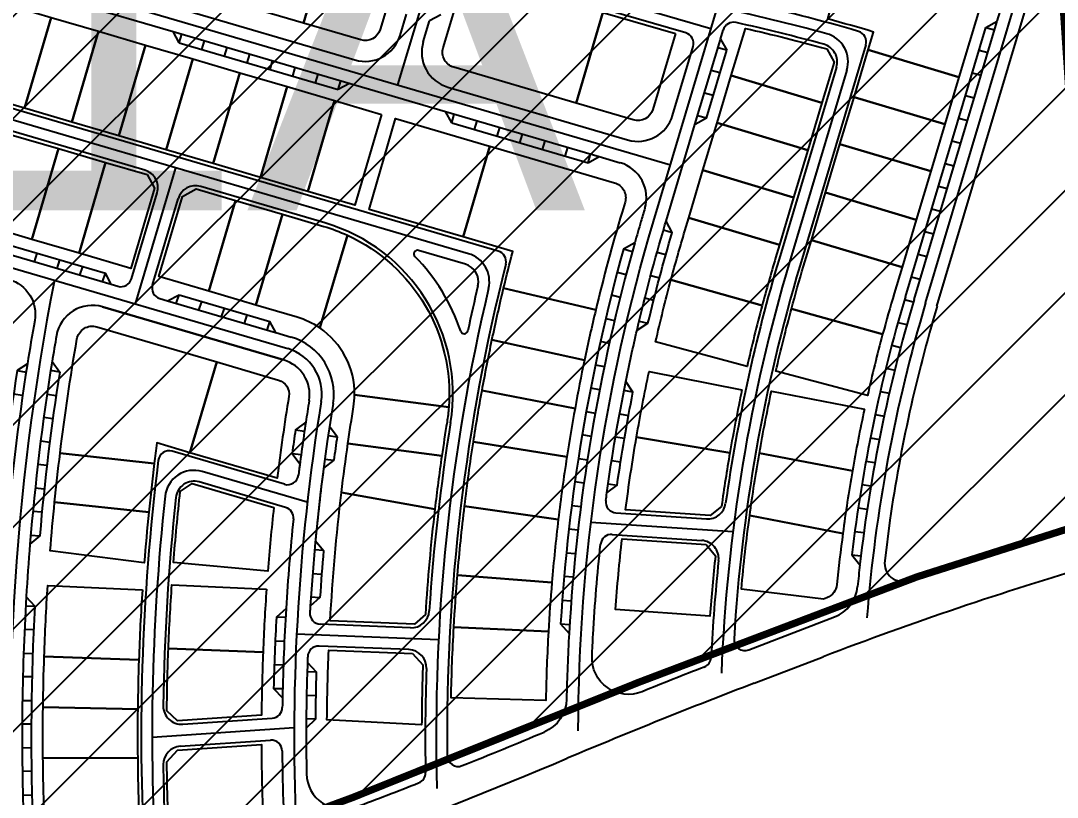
# Paper-space layout 'Layout1' of a CAD drawing. Extents: x 51 to 892, y -832 to -238.
# Drawn here: x 767.53 to 790.3, y -347.63 to -330.57 of the extents above; entities that cross this region are included whole.
import ezdxf

# ---------------------------------------------------------------- set-up
doc = ezdxf.new("R2010")
doc.units = 0
doc.header["$LTSCALE"] = 10
doc.header["$MEASUREMENT"] = 0
doc.linetypes.add('X-Base 100915$0$PHANTOMX2', pattern=[5, 2.5, -0.5, 0.5, -0.5, 0.5, -0.5])
for name, color, linetype in [('L-ANNO-KPLN', 254, 'Continuous'), ('L-ANNO-KPLN-HTCH', 135, 'Continuous'), ('L-ANNO-KPLN-SHET', 139, 'X-Base 100915$0$PHANTOMX2'), ('L-ANNO-TEXT', 50, 'Continuous')]:
    doc.layers.add(name, color=color, linetype=linetype)
doc.styles.add('ANNO-A-XL', font='arial.ttf', dxfattribs={"height": 8})

# ---------------------------------------------------------------- blocks, each defined once
blk = doc.blocks.new('masterplan')
at = {"layer": 'L-ANNO-KPLN'}
for p, q in [((407968.1424001377, 2905862.008611192), (407970.0610863416, 2905868.432861086)), ((407979.7376672969, 2905857.222445966), (407982.5933097322, 2905866.783863864)), ((407952.8358895604, 2905866.501615444), (407974.1298500763, 2905860.251082075)), ((407974.4693484702, 2905863.152938716), (407971.9613964735, 2905863.889111662)), ((407975.022717964, 2905863.240631081), (407972.6459854192, 2905863.938286459)), ((407981.3103190623, 2905863.41060521), (407981.508833816, 2905864.075283146)), ((407970.3488562948, 2905858.359426498), (407952.3775052573, 2905863.634656029)), ((407961.0939731456, 2905863.802436189), (407963.2049096028, 2905863.182801399)), ((407963.255056278, 2905863.718358673), (407967.2006322631, 2905862.56019205)), ((407979.9866430231, 2905857.147997012), (407981.9335485159, 2905863.666732269)), ((407968.1924965151, 2905863.098867367), (407968.3327301563, 2905863.5684053)), ((407968.7012854486, 2905862.957380753), (407968.8386482128, 2905863.417306259)), ((407969.0875183253, 2905863.551707401), (407968.8386482128, 2905863.417306259)), ((407981.0603036609, 2905863.272369138), (407981.3103190623, 2905863.41060521)), ((407969.6945131444, 2905858.301373487), (407952.9440181442, 2905863.218238429)), ((407963.2049096028, 2905863.182801399), (407969.1922930087, 2905861.425291811)), ((407963.3404824815, 2905862.934567649), (407963.2049096028, 2905863.182801399)), ((407975.2320539698, 2905863.019020575), (407975.290893574, 2905863.21603055)), ((407979.2930726411, 2905857.355229972), (407981.0603036026, 2905863.272369154)), ((407979.4847082687, 2905857.297995487), (407981.3037045446, 2905863.388458121)), ((407981.0603036609, 2905863.272369138), (407981.2530963272, 2905863.219008712)), ((407963.3404824815, 2905862.934567649), (407963.3968129171, 2905863.126470963)), ((407963.8394310987, 2905862.788108516), (407963.8957615342, 2905862.980011831)), ((407974.6711646173, 2905861.141020225), (407975.2285334623, 2905863.007233019)), ((407975.2315099461, 2905863.017199045), (407975.3671610833, 2905862.772514234)), ((407963.3404824816, 2905862.934567649), (407966.8331228017, 2905861.909353723)), ((407964.3383797159, 2905862.641649385), (407964.3947101514, 2905862.833552699)), ((407974.1799464537, 2905861.341338249), (407974.6317147006, 2905862.853973357)), ((407974.9208413782, 2905861.27740491), (407975.3671593174, 2905862.772508321)), ((407975.3671593167, 2905862.772508319), (407975.1748220194, 2905862.827393434)), ((407978.4241315828, 2905862.888256689), (407976.9781142597, 2905858.046622546)), ((407980.9114939998, 2905862.774116506), (407981.104286666, 2905862.72075608)), ((407964.8373283331, 2905862.495190252), (407964.8936587685, 2905862.687093566)), ((407965.3362769502, 2905862.34873112), (407965.3926073858, 2905862.540634434)), ((407965.8352255673, 2905862.202271987), (407965.8915560029, 2905862.394175302)), ((407975.2188337309, 2905862.274117555), (407975.0264964327, 2905862.329002668)), ((407977.7783387484, 2905862.403288317), (407976.5181887536, 2905858.183985311)), ((407978.0083015014, 2905862.334606936), (407976.7481515066, 2905858.115303928)), ((407980.7626843385, 2905862.275863875), (407980.9554770049, 2905862.222503449)), ((407966.3341741845, 2905862.055812855), (407966.39050462, 2905862.247716169)), ((407966.8331228016, 2905861.909353723), (407966.8894532372, 2905862.101257037)), ((407967.0813565515, 2905862.044926601), (407966.8331228016, 2905861.909353723)), ((407962.5842195777, 2905860.138371115), (407956.4954988902, 2905861.925626792)), ((407969.2425062165, 2905861.960829556), (407973.1880822016, 2905860.802662932)), ((407975.0700240697, 2905861.775864923), (407974.8776867716, 2905861.830750037)), ((407980.6138746773, 2905861.777611244), (407980.8066673436, 2905861.724250817)), ((407969.1922930087, 2905861.425291811), (407972.569787845, 2905860.433877172)), ((407969.3278658874, 2905861.177058061), (407969.1922930087, 2905861.425291811)), ((407969.3278658874, 2905861.177058061), (407969.3841963229, 2905861.368961375)), ((407969.3278658874, 2905861.177058061), (407972.3215575904, 2905860.298303267)), ((407969.8268145046, 2905861.030598929), (407969.8831449401, 2905861.222502243)), ((407974.9212144086, 2905861.277612292), (407974.6739961214, 2905861.140174559)), ((407974.9212144086, 2905861.277612292), (407974.7288771103, 2905861.332497404)), ((407980.4650650162, 2905861.279358612), (407980.6578576824, 2905861.225998186)), ((407970.3257631217, 2905860.884139796), (407970.3820935573, 2905861.076043111)), ((407970.8247117389, 2905860.737680664), (407970.8810421744, 2905860.929583978)), ((407971.323660356, 2905860.591221532), (407971.3799907916, 2905860.783124846)), ((407980.316255355, 2905860.78110598), (407980.5090480213, 2905860.727745555)), ((407971.8226089732, 2905860.444762399), (407971.8789394087, 2905860.636665714)), ((407972.3215575904, 2905860.298303267), (407972.3778880258, 2905860.490206582)), ((407972.3215575904, 2905860.298303267), (407972.5697913402, 2905860.433876146)), ((407972.5697912606, 2905860.433876142), (407973.0303592945, 2905860.298683101)), ((407980.1674456937, 2905860.282853349), (407980.36023836, 2905860.229492923)), ((407962.3788249247, 2905857.197150267), (407963.2680603408, 2905860.18776553)), ((407966.5377126947, 2905858.977880532), (407963.8124083156, 2905859.777854118)), ((407980.0186360326, 2905859.784600717), (407980.2114286989, 2905859.731240292)), ((407962.2919457878, 2905857.747041225), (407962.8549685709, 2905859.640560644)), ((407956.730117545, 2905859.338823267), (407961.7196037165, 2905857.874231944)), ((407962.7529955042, 2905857.613458088), (407963.3163375803, 2905859.508051332)), ((407955.6843427082, 2905859.162218458), (407965.7265449807, 2905856.214475583)), ((407956.4748238409, 2905859.205322735), (407961.8476309899, 2905857.628213097)), ((407979.8698263714, 2905859.286348086), (407980.0626190377, 2905859.23298766)), ((407973.9801046394, 2905858.826631436), (407974.1719010109, 2905858.769936807)), ((407979.7210167102, 2905858.788095455), (407979.9138093765, 2905858.734735029)), ((407973.2929575189, 2905858.345557051), (407973.1002635952, 2905858.39907765)), ((407969.6269166218, 2905858.071089509), (407968.5988556249, 2905858.372861909)), ((407974.0285403542, 2905858.272849745), (407973.8360058902, 2905858.326999975)), ((407979.572207049, 2905858.289842823), (407979.7649997154, 2905858.236482398)), ((407961.84763099, 2905857.628213097), (407961.7196037165, 2905857.874231944)), ((407972.9636945266, 2905857.89462708), (407973.1570742764, 2905857.843628875)), ((407973.6985378989, 2905857.825503616), (407973.8917756387, 2905857.773907675)), ((407979.4233973878, 2905857.791590192), (407979.6161900541, 2905857.738229766)), ((407961.8476309899, 2905857.628213097), (407961.9943033466, 2905857.585159553)), ((407962.9154449002, 2905857.314771806), (407963.0827733439, 2905857.265654968)), ((407963.082773344, 2905857.265654968), (407963.3388615326, 2905857.398922284)), ((407963.0827733439, 2905857.265654968), (407965.4567991571, 2905856.568794111)), ((407963.3388615395, 2905857.398922287), (407965.3349642179, 2905856.812995288)), ((407973.0277629468, 2905857.339967549), (407972.8337307818, 2905857.388434479)), ((407973.7616308485, 2905857.273198102), (407973.5677247865, 2905857.322230354)), ((407979.2745940365, 2905857.293141616), (407979.4674856109, 2905857.240139845)), ((407961.6580029598, 2905857.133598552), (407965.631860745, 2905855.967130216)), ((407972.7103945687, 2905856.880586337), (407972.9050456217, 2905856.83465912)), ((407973.4435895057, 2905856.817268496), (407973.6381288075, 2905856.77080884)), ((407979.1301716663, 2905856.791996356), (407979.3238593616, 2905856.741982119)), ((407965.4623745653, 2905856.567157531), (407965.8009011555, 2905856.467787958)), ((407972.7889432657, 2905856.327789913), (407972.5937069627, 2905856.371169433)), ((407978.993511914, 2905856.288678857), (407979.1879494619, 2905856.241664102)), ((407959.7804278476, 2905855.731353722), (407959.9780697115, 2905855.700731937)), ((407960.7148352158, 2905855.700442628), (407960.5172605832, 2905855.73149597)), ((407972.4836879027, 2905855.860270806), (407972.6794757135, 2905855.819446519)), ((407978.8646474251, 2905855.783309353), (407979.059788378, 2905855.73930531)), ((407959.90101073, 2905855.1864755), (407959.7030739826, 2905855.215129367)), ((407960.4391048802, 2905855.217405113), (407960.6369818754, 2905855.188339123)), ((407972.5766616664, 2905855.309715785), (407972.3803561879, 2905855.347977754)), ((407973.3076899282, 2905855.25444539), (407973.111462586, 2905855.293138756)), ((407978.743608983, 2905855.276008565), (407978.9394067253, 2905855.235025748)), ((407972.283729475, 2905854.834377811), (407972.4805186886, 2905854.798684789)), ((407973.0142446719, 2905854.782311268), (407973.2109637772, 2905854.746221175)), ((407978.6304255015, 2905854.766897682), (407978.8268332607, 2905854.728945879)), ((407960.5642795475, 2905854.675478994), (407960.3661202372, 2905854.702554683)), ((407965.894370682, 2905854.428487336), (407966.0922396283, 2905854.399368956)), ((407966.6117478434, 2905854.302993027), (407966.8096293878, 2905854.273960383)), ((407966.810405736, 2905854.279249666), (407966.6412153357, 2905854.500810119)), ((407972.3910632052, 2905854.286440837), (407972.1938242747, 2905854.319558735)), ((407960.2983140274, 2905854.186996692), (407960.4967355769, 2905854.16191405)), ((407973.1209769546, 2905854.23676045), (407972.9238017057, 2905854.270240847)), ((407978.5251240181, 2905854.256098317), (407978.722094876, 2905854.221186596)), ((407965.6549199005, 2905853.233988607), (407963.1867489665, 2905853.958484398)), ((407965.8212544129, 2905853.911373911), (407966.0194397154, 2905853.884492955)), ((407960.4343567865, 2905853.647696174), (407960.235693101, 2905853.670783226)), ((407966.539204794, 2905853.788080838), (407966.7374052368, 2905853.761311743)), ((407972.1106559489, 2905853.803608493), (407972.3083104985, 2905853.773071438)), ((407972.8401495565, 2905853.757017344), (407973.0377452448, 2905853.726152563)), ((407978.4277296873, 2905853.743732494), (407978.6252165913, 2905853.711869193)), ((407960.178263784, 2905853.153966433), (407960.3771494782, 2905853.13287731)), ((407965.6788850677, 2905852.726702067), (407963.7797716156, 2905853.284159285)), ((407972.2322747058, 2905853.258664295), (407972.0342387081, 2905853.286615243)), ((407972.7633029023, 2905853.242730811), (407972.9612832482, 2905853.214487066)), ((407978.338265775, 2905853.229922606), (407978.5362215489, 2905853.201115336)), ((407971.9645856092, 2905852.768667324), (407972.1629688168, 2905852.743307288)), ((407978.2567536522, 2905852.714791392), (407978.4551310083, 2905852.689047037)), ((407960.325119431, 2905852.617509468), (407960.1260318785, 2905852.636598526)), ((407972.9348710747, 2905852.606516683), (407974.922351788, 2905852.473733617)), ((407972.1004046716, 2905852.22708846), (407971.9017085532, 2905852.249853236)), ((407972.386785611, 2905852.402599101), (407975.50452762, 2905852.194303574)), ((407978.9528634157, 2905852.445535856), (407978.8385313114, 2905851.548349862)), ((407960.0790026612, 2905852.118731771), (407960.2782719011, 2905852.101644711)), ((407972.8517864754, 2905852.130997486), (407974.8185877514, 2905851.999596009)), ((407978.1832127911, 2905852.19846191), (407978.3819643403, 2905852.175786618)), ((407966.5136537631, 2905851.775181147), (407966.3144653677, 2905851.793180679)), ((407971.8456182828, 2905851.730261629), (407972.0445929586, 2905851.710096001)), ((407978.1176607588, 2905851.681057499), (407978.3167390233, 2905851.661456687)), ((407978.1176607588, 2905851.681057499), (407978.2937001816, 2905851.462757986)), ((407966.2706272026, 2905851.275034684), (407966.4700083102, 2905851.259312918)), ((407971.9955432124, 2905851.192418232), (407971.7963243811, 2905851.209981283)), ((407966.2327139612, 2905850.756421493), (407966.432261735, 2905850.742979545)), ((407971.7538352697, 2905850.6891011), (407971.9532638126, 2905850.674143591)), ((407959.9691760176, 2905850.56266181), (407960.1688691208, 2905850.551590296)), ((407965.675535791, 2905850.302101934), (407965.4758560336, 2905850.3134154)), ((407975.85447188, 2905849.596569988), (407977.7334310822, 2905850.316788016)), ((407960.1427937441, 2905850.034259431), (407959.9429998007, 2905850.04332326)), ((407968.4195670791, 2905850.079845058), (407966.440958476, 2905850.157581044)), ((407971.7181582071, 2905850.167710078), (407971.9177619822, 2905850.155360621)), ((407965.4492594345, 2905849.79183616), (407965.6490542688, 2905849.782779441)), ((407969.0384068108, 2905849.815346798), (407965.9206599316, 2905849.937837485)), ((407959.9220447624, 2905849.523747847), (407960.1219193038, 2905849.516692613)), ((407968.3876238759, 2905849.600729737), (407966.4127200503, 2905849.678320169)), ((407975.9740188904, 2905848.862744887), (407977.4836095695, 2905849.441381411)), ((407965.4285574461, 2905849.269989717), (407965.628441853, 2905849.2631909)), ((407966.1519153913, 2905849.115705982), (407966.3518183549, 2905849.109476605)), ((407960.1062479088, 2905848.998942127), (407959.9063130202, 2905849.003988061)), ((407965.4137527111, 2905848.747942686), (407965.6137011745, 2905848.743402639)), ((407966.1386895784, 2905848.595877035), (407966.3386506826, 2905848.591932821)), ((407959.8958061629, 2905848.484096409), (407960.0957811424, 2905848.481060278)), ((407960.090520062, 2905847.963099382), (407959.8905252521, 2905847.964125414)), ((407963.417529378, 2905847.960815406), (407965.3824974654, 2905848.094523781)), ((407966.3313990476, 2905848.074272344), (407966.1314059246, 2905848.075930879)), ((407962.7458474875, 2905847.674555096), (407965.866228719, 2905847.886884806)), ((407963.3626928539, 2905847.475974014), (407965.346704663, 2905847.61097824)), ((407959.8904708214, 2905847.444127606), (407960.0904651994, 2905847.445111765)), ((407960.0956165603, 2905846.927149754), (407959.8956428762, 2905846.924155517)), ((407959.906040894, 2905846.404261677), (407960.1059736245, 2905846.409265673))]:
    blk.add_line(p, q, dxfattribs=at)
for points in [[(407972.1060068844, 2905847.81494461, -0.0719453881358244), (407973.7586357197, 2905859.008161901), (407976.0401179189, 2905866.647145152)], [(407972.7129539816, 2905852.87754372, -0.0010739951417244), (407972.7355615039, 2905853.044664336), (407972.9612832482, 2905853.214487066, -0.0132450323204465), (407973.3076899282, 2905855.25444539), (407973.1506541563, 2905855.489259235, -0.0073875621795654), (407973.3976283297, 2905856.622623199), (407973.6381288075, 2905856.77080884, -0.0132450289713446), (407974.1719010109, 2905858.769936807), (407974.0371899033, 2905859.018311477), (407974.6711646173, 2905861.141020225)], [(407973.5702809832, 2905859.297826351, 0.0018788720554714), (407973.4841829948, 2905859.011495731, 0.0030971031486143), (407973.3469653456, 2905858.538126702), (407973.1002635952, 2905858.39907765, 0.0523331296556515), (407971.7181582071, 2905850.167710078), (407971.9059134317, 2905849.955712111, 0.0090940167825191), (407971.8501046606, 2905848.509722919, -0.2967469929751394), (407971.3592458166, 2905847.788107076)], [(407973.3976283297, 2905856.622623199, -0.0152253372060811), (407974.0115947479, 2905858.93261238), (407974.0371899033, 2905859.018311477)], [(407959.6032333378, 2905857.736746382, -0.3823758558356593), (407960.1656083922, 2905856.82937003, 0.0046110558414929), (407960.0059627832, 2905855.878733516), (407959.7804278476, 2905855.731353722, 0.0174133623693031), (407959.3471212887, 2905852.103951249), (407959.5300027123, 2905851.887832289, 0.0080362972854349), (407959.4222788354, 2905850.211362024), (407959.2132415618, 2905850.020426332, 0.0223900866199349), (407959.215606282, 2905845.32408726), (407959.4248357317, 2905845.133362166)], [(407965.631860745, 2905855.967130216), (407961.6580029598, 2905857.133598552, 0.4481682803295863), (407960.6443482228, 2905856.502114368, 0.0028076818157832), (407960.5486957245, 2905855.929009975), (407960.7148352158, 2905855.700442628, 0.0175911127473016), (407960.2782719011, 2905852.101644711), (407960.0623008545, 2905851.919430492, 0.0056055021799048), (407959.9806335055, 2905850.762333231), (407960.1688691208, 2905850.551590296, 0.022618669856111), (407960.1215353459, 2905845.891511841), (407959.9290635758, 2905845.68463567, 0.0048444671731878), (407959.9777005985, 2905844.684807125, 0.491869433127097), (407961.0249397579, 2905843.971016411)], [(407972.7355615039, 2905853.044664336, -0.0157950663376644), (407973.1506541563, 2905855.489259235, -0.0157950663376644)], [(407966.1962075828, 2905855.071362686, 0.0026073145338467), (407966.1217878421, 2905854.597174012), (407965.894370682, 2905854.428487336, 0.0028246207575053), (407965.8212544129, 2905853.911373911), (407965.9929894557, 2905853.68624987, 0.0013800556408262), (407965.9606320243, 2905853.43425658, 0.0013800556408262)], [(407966.7374052368, 2905853.761311743), (407966.5128714286, 2905853.589822195, 0.0088344261054681), (407966.3329026558, 2905851.99232887), (407966.5136537631, 2905851.775181147, 0.0057148503264764), (407966.432261735, 2905850.742979545), (407966.2197106611, 2905850.556844816, 0.0007995217265950001), (407966.2108021155, 2905850.411617726, 0.0007995217265950001)], [(407965.8500055782, 2905852.471635473, 0.0107379646788621), (407965.6872830804, 2905850.501756482), (407965.4758560336, 2905850.3134154, 0.0084740425658411), (407965.4137527111, 2905848.747942686), (407965.6095955858, 2905848.543444941, 0.0011564908237188), (407965.6061799601, 2905848.330567291)], [(407973.5074235047, 2905848.675029038, -0.5459074304525104), (407972.4090450702, 2905849.452727981, -0.0030664133683113), (407972.4335096043, 2905849.933602032, -0.012678855051204), (407972.5971888063, 2905851.917425695, -0.012678855051204)], [(407965.6872830804, 2905850.501756482, 0.0106470214404964), (407965.6095955858, 2905848.54344494)], [(407966.1634790662, 2905849.447822227, 0.0007270873203486), (407966.1585841337, 2905849.315594609), (407966.3519106468, 2905849.112435178, 0.0057311879131262), (407966.3313990476, 2905848.074272344), (407966.1301869777, 2905847.875934755, 0.005514017843430001), (407966.1373425368, 2905846.872527754, 0.5188650811288871), (407967.2204257627, 2905846.138863591)], [(407965.6029912648, 2905847.373335875, 0.0001528637664165), (407965.6031987816, 2905847.345195032)]]:
    blk.add_lwpolyline(points, format="xyb", dxfattribs=at)
for points in [[(407965.642918147, 2905865.660434043), (407966.6604200325, 2905865.361761117), (407966.0745835031, 2905863.365966648), (407963.3834896693, 2905864.155898225, -0.4155950072934116), (407963.1507647391, 2905864.58441524), (407963.6488449638, 2905866.252114639)], [(407980.8542812653, 2905864.629481359, -0.402149021984622), (407981.0719045836, 2905864.205777767), (407980.4678002356, 2905862.183082609), (407978.4747897099, 2905862.778321255), (407978.5926228923, 2905863.172856748, 0.006356680036863373), (407977.5864358097, 2905863.460617299), (407978.1491013205, 2905865.463157512, -0.01632815328716632)], [(407968.2528322228, 2905864.894331607), (407967.7555672828, 2905863.229361988, -0.4128334656533062), (407967.3290656544, 2905862.997731601), (407966.0745835031, 2905863.365966648), (407966.6604200325, 2905865.361761117)], [(407971.6303680867, 2905863.902904926), (407972.6484390324, 2905863.604064961), (407972.0626025025, 2905861.608270491), (407969.3709396078, 2905862.398369107, -0.4155950073263331), (407969.1382146776, 2905862.826886123), (407969.6345514399, 2905864.488747966)], [(407974.2402821619, 2905863.13680249), (407973.7430172213, 2905861.47183287, -0.4128334656234873), (407973.316515593, 2905861.240202484), (407972.0626025025, 2905861.608270491), (407972.6484390324, 2905863.604064961)], [(407977.5638506656, 2905862.803204041), (407977.7263081323, 2905862.50862831), (407977.4590665969, 2905861.613835612), (407975.4689036881, 2905862.218608804), (407975.7779734606, 2905863.253453095, -0.01133118195029871)], [(407972.9013106029, 2905859.861324151, -0.4155950072127693), (407973.1340355332, 2905859.432807136), (407973.0687474592, 2905859.214206043, 0.01383061429134516), (407972.4911097579, 2905857.065061701), (407970.467410465, 2905857.545748798, -0.00489619202801689), (407970.6679425179, 2905858.349138683), (407969.5776657367, 2905858.669173624), (407970.1635022659, 2905860.664968093)], [(407966.5151710762, 2905858.901121979, -0.03636239930995302), (407967.0368697466, 2905858.705819533), (407966.4288006505, 2905856.668160783, 0.07906544902299156), (407965.9293345469, 2905856.90532751), (407965.0253763818, 2905857.170671323), (407965.6093550469, 2905859.167010783)], [(407976.5289176122, 2905858.499460002), (407976.4415345027, 2905858.206879105, 0.00737852063987955), (407976.1471565523, 2905857.165420795), (407974.1439312964, 2905857.725808229, -0.007222065639324141), (407974.4485239768, 2905858.80211775), (407974.5336967399, 2905859.087297845)], [(407969.2624897389, 2905854.924795284), (407967.1935135609, 2905855.197755575, 0.2501581096581542), (407966.4288006505, 2905856.668160783), (407967.0368697466, 2905858.705819533, -0.3137641397155856)], [(407979.2201074619, 2905858.00548955), (407979.0477790366, 2905857.428490109, 0.006886646197364907), (407978.7929077661, 2905856.530176593), (407976.7903806599, 2905857.092954343, -0.006734165569027672), (407977.0547685106, 2905858.023728753), (407977.2270969362, 2905858.600728195)], [(407976.1471565523, 2905857.165420795, 0.009465595537723599), (407975.8149144324, 2905855.818587267), (407973.8051552126, 2905856.36081929, -0.0090857675400191), (407974.1439312964, 2905857.725808229)], [(407972.4911097579, 2905857.065061701, 0.00703365611123393), (407972.2432941588, 2905855.96135969), (407970.2114095584, 2905856.406406804, -0.006913453911872826), (407970.467410465, 2905857.545748798)], [(407978.7929077661, 2905856.530176593, 0.01020921518033275), (407978.4601149744, 2905855.184266478), (407976.4486473727, 2905855.719136469, -0.009846291791055794), (407976.7903806599, 2905857.092954343)], [(407961.5295695651, 2905856.69605899), (407964.1637541696, 2905855.922832293), (407963.5737461956, 2905853.928262291), (407962.84943612, 2905854.140873013, 0.002351368792782271), (407962.7920790735, 2905853.690288835), (407960.7240036922, 2905853.914810501, -0.01237043914743841), (407961.0936980266, 2905856.424520792, -0.448168281914766)], [(407972.2432941588, 2905855.96135969, 0.006724002014666445), (407972.0357574621, 2905854.901485487), (407969.9934721584, 2905855.29656392, -0.006693719369591166), (407970.2114095584, 2905856.406406804)], [(407965.5237554112, 2905855.523623647, -0.3782933256892961), (407965.7494709189, 2905855.16517369, 0.009791644682953333), (407965.4925663054, 2905853.365026755), (407963.5737461956, 2905853.928262291), (407964.1637541696, 2905855.922832293)], [(407975.7027091658, 2905855.306887727, 0.009580693273235222), (407975.4379307801, 2905853.927016792), (407973.3868485572, 2905854.272592401, -0.0094927486387307), (407973.6629606788, 2905855.714593596)], [(407969.2624897389, 2905854.924795284, -0.02137686933875672), (407969.2237571625, 2905854.599722456, 0.004405888216044576), (407969.1093759884, 2905853.855638535), (407967.0470816623, 2905854.127717173, -0.004546245597122317), (407967.1707698364, 2905854.933852728, 0.03770226075931567), (407967.1935135609, 2905855.197755575)], [(407972.0357574621, 2905854.901485487, 0.006736483827846484), (407971.8568294657, 2905853.837078737), (407969.8032148349, 2905854.16778614, -0.006766458827415199), (407969.9934721584, 2905855.29656392)], [(407978.3946181679, 2905854.887887975, 0.01021692142321928), (407978.1290646245, 2905853.526480237), (407976.0860250528, 2905853.918472164, -0.00964314538191978), (407976.3515269891, 2905855.280581809)], [(407969.1093759884, 2905853.855638535, 0.006867736108824234), (407968.9568345267, 2905852.690156023), (407966.9050295104, 2905853.050859581, -0.006066126373456213), (407967.0470816623, 2905854.127717173)], [(407971.8568294657, 2905853.837078737, 0.00864372836362889), (407971.6688610173, 2905852.462606034), (407969.6084885549, 2905852.750545957, -0.008467249910809377), (407969.8032148349, 2905854.16778614)], [(407975.4379307801, 2905853.927016792, 0.00812507640788062), (407975.2547684684, 2905852.748763079), (407975.0047046859, 2905852.548409985), (407973.1459967287, 2905852.672588444, -0.0104447325407018), (407973.3868485572, 2905854.272592401)], [(407962.7920790735, 2905853.690288835, 0.005522203794597435), (407962.6723419034, 2905852.617111797), (407960.6043944767, 2905852.841626044, -0.005267308214507255), (407960.7240036922, 2905853.914810501)], [(407978.1290646245, 2905853.526480237, 0.01023780372487768), (407977.9189414365, 2905852.153243818), (407975.872998232, 2905852.546286976, -0.009637716389996585), (407976.0860250528, 2905853.918472164)], [(407965.4179043556, 2905852.719940884, 0.007564781720154676), (407965.2875363686, 2905851.324710853), (407963.2158502777, 2905851.512334441, -0.008095247824758092), (407963.3645209549, 2905853.076242805), (407963.6219721863, 2905853.247103701)], [(407968.9568345267, 2905852.690156023, 0.01354707582932711), (407968.7491595392, 2905850.372920893), (407968.5068970086, 2905850.15647574), (407966.6569998643, 2905850.229154641, -0.01573787532549116), (407966.9050295104, 2905853.050859581)], [(407962.6723419034, 2905852.617111797, 0.005668603910167319), (407962.5737227043, 2905851.510264001), (407960.5075207602, 2905851.7673946, -0.00526288906094538), (407960.6043944767, 2905852.841626044)], [(407971.6688610173, 2905852.462606034, 0.00869272166000888), (407971.5275123594, 2905851.072332345), (407969.4538751389, 2905851.235085316, -0.00901769955156799), (407969.6084885549, 2905852.750545957)], [(407977.9189414365, 2905852.153243818, 0.008339623693459983), (407977.789245005, 2905851.028061477, -0.2857721413009831), (407977.5678559137, 2905850.739714501), (407977.4924400253, 2905850.711318053), (407975.6908546613, 2905850.929853695, -0.01128939030919568), (407975.872998232, 2905852.546286976)], [(407974.9144345501, 2905851.913014166), (407975.1203778177, 2905851.662204851, 0.00906025827522991), (407975.0007568978, 2905850.337136632), (407972.9255827442, 2905850.478312223, -0.01011258118424571), (407973.0691114709, 2905852.036299025)], [(407971.5275123594, 2905851.072332345, 0.00672486591069974), (407971.4514432513, 2905849.995015078), (407969.3735517341, 2905850.091279818, -0.006793022383148061), (407969.4538751389, 2905851.235085316)], [(407962.5311941581, 2905850.916172433, 0.007857465354373592), (407962.4543791504, 2905849.374052678), (407960.3757599038, 2905849.448952811, -0.007645831698356292), (407960.4529783225, 2905851.011409852)], [(407965.2584605797, 2905850.932064281, 0.007468361143766057), (407965.1825964567, 2905849.546705832), (407963.1040433667, 2905849.624186459, -0.007225013889538542), (407963.1798407267, 2905851.023924032)], [(407971.4514432513, 2905849.995015078, 0.009187696944351292), (407971.3941994365, 2905848.519019609, -0.02876245861854059), (407971.39117139, 2905848.480226297), (407969.3143008633, 2905848.543373188, -0.009170362716583327), (407969.3735517341, 2905850.091279818)], [(407965.1825964567, 2905849.546705832, 0.007473260558297039), (407965.1481335713, 2905848.158760117), (407963.3063323115, 2905848.033433878), (407963.0690531867, 2905848.257130712, -0.007044390236793321), (407963.1040433667, 2905849.624186459)], [(407968.4666340336, 2905849.517563851), (407968.694505251, 2905849.267711761, 0.007719009341955626), (407968.6665694573, 2905847.943576794), (407966.587250896, 2905848.054328642, -0.008534400243981114), (407966.6255851954, 2905849.589895333)], [(407962.4543791504, 2905849.374052678, 0.005494913456377697), (407962.4294568459, 2905848.294211691), (407960.3498250025, 2905848.336852865, -0.005446050626258006), (407960.3757599038, 2905849.448952811)], [(407962.4294568459, 2905848.294211691, 0.005503224418238264), (407962.4282488825, 2905847.214135177), (407960.3480904119, 2905847.220212231, -0.005456927490729134), (407960.3498250025, 2905848.336852865)], [(407965.172598373, 2905846.121752055, -0.1777160633983174), (407965.0984854705, 2905845.896600625), (407963.1029925861, 2905845.799769363, -0.006883948187339738), (407963.0691050504, 2905847.135672527), (407963.3063619777, 2905847.391955922), (407965.1462160356, 2905847.517149461, 0.007514339351426235)], [(407962.4282488825, 2905847.214135177, 0.007719023331793202), (407962.4665210961, 2905845.699159956), (407960.3857063629, 2905845.677948352, -0.007538756848368858), (407960.3480904119, 2905847.220212231)]]:
    blk.add_lwpolyline(points, format="xyb", close=True, dxfattribs=at)
for points in [[(407960.5292624822, 2905863.492959495), (407959.9452199227, 2905861.496638432), (407958.9088964117, 2905861.800836173), (407959.4929329052, 2905863.797159016)], [(407961.5654903452, 2905863.188789829), (407960.9814539815, 2905861.192466949), (407959.9452199227, 2905861.496638432), (407960.5292624822, 2905863.492959495)], [(407962.6017698018, 2905862.88460502), (407962.0177273024, 2905860.88828394), (407960.9814539815, 2905861.192466949), (407961.5654903452, 2905863.188789829)], [(407963.6380479196, 2905862.580420604), (407963.0540114262, 2905860.584097761), (407962.0177273024, 2905860.88828394), (407962.6017698018, 2905862.88460502)], [(407980.4678002356, 2905862.183082609), (407980.1584630595, 2905861.147342989), (407978.1657210106, 2905861.743480563), (407978.4747897099, 2905862.778321255)], [(407964.6743266233, 2905862.276236015), (407964.090284757, 2905860.279914749), (407963.0540114262, 2905860.584097761), (407963.6380479196, 2905862.580420604)], [(407965.7106053563, 2905861.972051418), (407965.1265689277, 2905859.975728556), (407964.090284757, 2905860.279914749), (407964.6743266233, 2905862.276236015)], [(407977.4590665969, 2905861.613835612), (407977.1499977616, 2905860.579003989), (407975.1568906927, 2905861.173909859), (407975.4689036881, 2905862.218608804)], [(407966.7486787408, 2905861.667340027), (407966.1628422115, 2905859.671545559), (407965.1265689277, 2905859.975728556), (407965.7106053563, 2905861.972051418)], [(407967.7831994836, 2905861.363671463), (407967.1991219928, 2905859.367360653), (407966.6954284697, 2905859.515212584), (407966.1628422115, 2905859.671545559), (407966.7486787408, 2905861.667340027)], [(407980.1584630595, 2905861.147342989), (407979.8493963358, 2905860.112508912), (407977.8566559963, 2905860.708652209), (407978.1657210106, 2905861.743480563)], [(407970.1635087442, 2905860.664960854), (407969.5776689004, 2905858.669169839), (407967.5104228067, 2905859.275986245), (407968.0944560098, 2905861.272304604), (407970.1578446816, 2905860.666625894)], [(407977.1499977616, 2905860.579003989), (407976.8379838273, 2905859.534292377), (407974.8463567581, 2905860.134163186), (407975.1568906927, 2905861.173909859)], [(407960.6885624282, 2905860.611438467), (407960.1045236759, 2905858.615116287), (407959.0682464696, 2905858.919300436), (407959.652286907, 2905860.915622122)], [(407979.8493963358, 2905860.112508912), (407979.5306407755, 2905859.045234143), (407977.5391758239, 2905859.645647764), (407977.8566559963, 2905860.708652209)], [(407961.7248405581, 2905860.307254047), (407961.1407979988, 2905858.310932985), (407960.1045236759, 2905858.615116287), (407960.6885624282, 2905860.611438467)], [(407962.6395255467, 2905860.038761531), (407962.8014072186, 2905859.74111909), (407962.276985912, 2905857.977421497), (407961.1407979988, 2905858.310932985), (407961.7248405581, 2905860.307254047)], [(407976.8379838273, 2905859.534292377), (407976.5289176122, 2905858.499460002), (407974.5336967399, 2905859.087297845), (407974.8463567581, 2905860.134163186)], [(407964.5740334308, 2905859.47091479), (407963.9881969015, 2905857.475120321), (407962.891080281, 2905857.797162998), (407963.4155015874, 2905859.560860591), (407963.7141878699, 2905859.723309987)], [(407979.5306407755, 2905859.045234143), (407979.2201074619, 2905858.00548955), (407977.2270969362, 2905858.600728195), (407977.5391758239, 2905859.645647764)], [(407965.6093550469, 2905859.167010783), (407965.0253763818, 2905857.170671323), (407963.9881969015, 2905857.475120321), (407964.5740334308, 2905859.47091479)]]:
    blk.add_lwpolyline(points, close=True, dxfattribs=at)
for points in [[(407960.1587274065, 2905858.123966257), (407960.222757865, 2905858.313609341)], [(407960.6576760237, 2905857.977507124), (407960.7217064821, 2905858.167150208)], [(407961.1566246408, 2905857.831047992), (407961.2206550993, 2905858.020691076)], [(407961.6555732579, 2905857.68458886), (407961.7196037165, 2905857.874231944)], [(407963.2748310759, 2905857.209279205), (407963.3388615344, 2905857.398922289)], [(407963.7737796931, 2905857.062820073), (407963.8378101515, 2905857.252463156)], [(407964.2727283102, 2905856.91636094), (407964.3367587687, 2905857.106004024)], [(407964.7716769273, 2905856.769901808), (407964.8357073858, 2905856.959544892)], [(407965.2706255445, 2905856.623442675), (407965.3346560029, 2905856.81308576)], [(407965.4623745653, 2905856.567157531), (407965.3349642179, 2905856.812995288)]]:
    blk.add_lwpolyline(points, dxfattribs=at)
at = {"layer": 'L-ANNO-KPLN', "flags": 128}
blk.add_lwpolyline([(407966.1552472851, 2905852.836998801), (407963.8473681387, 2905853.514443262, 0.4672036563409601), (407963.0308423431, 2905852.969363674, 0.0444343665616545), (407962.8641199571, 2905844.300278882, 0.0444343665616545)], format="xyb", dxfattribs=at)
at = {"layer": 'L-ANNO-KPLN'}
for centre, radius, start, end in [((407966.7383374309, 2905823.631557883), 40.95999999683096, 74.67441015606732, 78.12847976376388), ((407966.7383374312, 2905823.631557883), 41.1999999968238, 73.7586909896918, 77.37438906901126), ((407975.520856327, 2905863.147349168), 0.24, 77.46949012876622, 163.3710572720572), ((407966.7383374275, 2905823.631557872), 40.72000000911932, 74.67441015606732, 77.46949012876622), ((407978.1941688298, 2905862.956938072), 0.24, 343.3710572720572, 73.7586909896918), ((407967.4259540052, 2905863.327805307), 0.8, 253.6411634053416, 343.3710572720572), ((407969.4678279585, 2905862.728442813), 0.8, 163.3710572720572, 253.6411634053416), ((407974.4017519476, 2905862.922654739), 0.239999999997616, 343.3710572720572, 73.64116340534166), ((407977.3950674934, 2905862.517757288), 0.6399999999743486, 343.3710572720572, 74.67441015606732), ((407977.3950674934, 2905862.517757288), 0.3999999999859677, 343.3710572720572, 74.67441015606732), ((407973.4134039436, 2905861.570276189), 0.8, 253.6411634053416, 343.3710572720572), ((407972.8050375525, 2905859.531069844), 0.8, 343.0489637839461, 73.64116340534166), ((407962.4715587067, 2905859.754564486), 0.4, 343.4405771803648, 73.64116340534166), ((407963.6997474446, 2905859.39404749), 0.4, 73.64116340534166, 163.4405771803647), ((407965.4336267144, 2905855.216578344), 3.919999999991564, 350.7559797246815, 73.64116340534166), ((408011.625835691, 2905847.698627654), 39.7839999815727, 164.1893704010099, 176.7476652869192), ((407968.5763234508, 2905858.296100583), 0.08000000000000002, 73.64116343669033, 224.4182931952855), ((407965.4336267144, 2905855.216578344), 4.319999999991563, 18.63568991923103, 44.41829319528552), ((407969.5142557508, 2905857.687282881), 0.6400000000000001, 346.6563260328541, 73.64116340534166), ((407970.2812597721, 2905858.129142521), 0.24, 345.8407356041155, 73.64116340534166), ((408011.6258357086, 2905847.698627645), 36.64000000122001, 163.3710572720572, 171.9699376115171), ((408011.6258357076, 2905847.698627639), 42.40000000043195, 165.8407356041154, 180.5792886181677), ((407969.5142557508, 2905857.687282881), 0.4, 346.6563260328541, 73.64116340534166), ((408011.6258357086, 2905847.698627645), 36.40000000122239, 163.3710572720572, 177.8226461194801), ((408011.6258357086, 2905847.698627645), 36.16000000121585, 163.3710572720572, 176.6131690024712), ((408011.6258415519, 2905847.698647214), 52.00000000008319, 168.8894750688744, 184.6024692652267), ((407962.0618998692, 2905857.81544353), 0.24, 253.6411634053416, 343.4405771803648), ((407962.9830414227, 2905857.545055783), 0.24, 163.4405771803647, 253.6411634366903), ((408011.6258357076, 2905847.698627639), 42.64000000042873, 166.6563260328541, 181.5512008552592), ((408011.6258357076, 2905847.698627639), 42.8800000004253, 166.6563260328541, 168.0107948954874), ((408011.6258357104, 2905847.69862765), 33.74400000137801, 163.3710572720572, 173.2222185192795), ((408011.6258357102, 2905847.69862765), 33.54400000113761, 163.3710572720572, 173.5320056730923), ((408011.6258357102, 2905847.69862765), 33.28000000113762, 163.3710572720572, 175.5202468133386), ((408011.6258357081, 2905847.698627651), 33.01599999891737, 163.3710572720572, 171.7335940175987), ((407969.6029327061, 2905856.622596675), 0.08000000000000002, 198.635689919231, 348.0107948954874), ((407965.433626716, 2905855.216578349), 1.303999999998075, 350.7559797246815, 73.64116340534166), ((407965.433626716, 2905855.216578349), 1.039999999998075, 350.7559797246815, 73.64116340534166), ((408011.625841552, 2905847.698647214), 52.26400000025936, 170.9953433514576, 175.4025642020712), ((408011.6252693916, 2905847.698711177), 51.73542496095747, 170.846244676458, 175.3204506452634), ((407965.406539003, 2905855.199516959), 0.8, 350.7819103318392, 73.64116340534166), ((408011.6258415515, 2905847.698647214), 45.75999999964822, 170.7559797246815, 182.9103171998845), ((408011.6258415515, 2905847.698647214), 45.49599999964823, 170.7559797246815, 176.3981207608975), ((408011.6258415515, 2905847.698647214), 46.02399999964822, 171.3794613768724, 172.841084197359), ((408011.6258357076, 2905847.698627639), 42.8800000004253, 170.750154384146, 176.3159845137743), ((408011.6258415515, 2905847.698647214), 45.29599999964822, 171.6465069568744, 172.308135631033), ((407963.1191524438, 2905853.728200421), 0.2399999999727473, 73.64116343669033, 172.9142773714727), ((408011.6258415495, 2905847.698647208), 49.11999999933303, 172.9142773713442, 183.5265050458165), ((407965.7225164231, 2905853.464272584), 0.24, 253.6411634053416, 352.840931461779), ((407963.6671107446, 2905852.900352656), 0.4, 73.64116340534166, 173.8097767840248), ((408011.6258415497, 2905847.698647208), 48.63999999950006, 173.8097767840248, 179.2145988980311), ((407965.6112885451, 2905852.496418089), 0.24, 354.0474852504129, 73.64116340534166), ((407972.9508697463, 2905852.845982845), 0.24, 172.4189042601473, 266.1777641121403), ((407974.9490162407, 2905852.872843887), 0.4, 266.1777641121403, 351.9699376115171), ((408005.950696601, 2905775.174294138), 80.46399999988498, 106.2831105593881, 109.2914856291738), ((407972.8357878039, 2905851.891531325), 0.24, 86.1777641121403, 173.8307228398799), ((407974.7919232987, 2905851.600485739), 0.4, 353.9531438274077, 86.1777641121403), ((408011.6258357086, 2905847.698627645), 36.64000000122001, 173.9531438274077, 177.2916555456771), ((408005.9506966007, 2905775.174294138), 79.53599999978337, 106.4273446579242, 110.9721729768278), ((408011.6258357102, 2905847.69862765), 33.54400000113761, 173.5570001598811, 174.3769057807654), ((407979.2353224506, 2905851.497785134), 0.4, 172.7377059890136, 289.2914856291738), ((407977.4470994887, 2905851.063791509), 0.8, 290.9721729768278, 354.3769057807654), ((408011.6252693916, 2905847.698711177), 51.73542496095747, 176.605123842483, 182.2311173700895), ((407968.4352702473, 2905850.479536702), 0.4, 267.7501086738117, 356.3159845137743), ((407966.450380377, 2905850.39739603), 0.24, 176.5812552398338, 267.7501086738117), ((407975.7685724018, 2905849.820671036), 0.24, 176.6131690024712, 290.9721729768278), ((407966.4032981494, 2905849.438505182), 0.24, 87.75010867381174, 177.7967322317241), ((407968.3719207076, 2905849.201038093), 0.4, 358.01064976857, 87.75010867381174), ((408011.6258415472, 2905847.698647214), 45.49599999533851, 177.9632544894938, 179.7767309563456), ((407974.7870305233, 2905849.441278674), 0.24, 291.347397707873, 357.2916555456771), ((408011.6258357076, 2905847.698627639), 42.8800000004253, 178.01064976857, 181.0692385294717), ((408024.8851729088, 2905721.259604699), 137.3840001355735, 111.347397707873, 111.9607814380877), ((408024.8851728577, 2905721.259604825), 136.6560000001114, 110.9721689464777, 112.8282313387666), ((407963.3903737424, 2905848.359892556), 0.4, 179.2145988980311, 273.8927524378139), ((407965.366204084, 2905848.333970071), 0.24, 273.8927524378139, 359.2131580193867), ((407921.7162520142, 2905966.350649446), 128.5359999646875, 291.851345354679, 292.7194132611098), ((407963.3898484894, 2905847.076896864), 0.4, 93.89275243781393, 180.7384879602813), ((407965.3629980444, 2905847.37153195), 0.24, 0.4051203047908798, 93.89275243781393), ((408011.6258415515, 2905847.698647214), 46.02399999964822, 180.4428698736411, 181.9442078359386), ((407969.4679905297, 2905847.27237655), 0.24, 180.5792886181677, 291.851345354679), ((407921.7162520078, 2905966.350649459), 129.2639999794618, 288.1042624139001, 292.8282313387666), ((408011.6258415497, 2905847.698647208), 48.63999999950006, 180.7384879602813, 183.2182644679856), ((407968.513343982, 2905846.893980355), 0.24, 291.3927381001373, 1.06923852947179), ((407921.7162520142, 2905966.350649446), 128.5359999646875, 290.7333271770987, 291.3927381001373)]:
    blk.add_arc(centre, radius, start, end, dxfattribs=at)
blk = doc.blocks.new('*U44')
at = {"layer": 'L-ANNO-KPLN-HTCH'}
h = blk.add_hatch(dxfattribs=at)
h.set_pattern_fill('ANSI31', color=256, scale=0.5)
h.set_pattern_definition([(45, (0, 0), (-1.122532015133644, 1.122532015133644), [])])
edge = h.paths.add_edge_path()
edge.add_line((-3477.340847312534, 26389.08211946678), (-3476.696798085878, 26391.23498560772))
edge.add_arc((-3420.452162759733, 26378.86010228293), 57.5899013740549, 142.7627728215528, 167.5915480642971, ccw=False)
edge.add_arc((-3465.563501166671, 26413.2295411542), 0.8800000000368055, 44.14386045287557, 147.0093464292338, ccw=False)
edge.add_line((-3464.932019010131, 26413.84242800023), (-3462.308316295329, 26411.13912075949))
edge.add_line((-3462.308316295329, 26411.13912075949), (-3460.800261644824, 26409.50123974639))
edge.add_line((-3460.800261644824, 26409.50123974639), (-3458.15148298332, 26406.14717746624))
edge.add_line((-3458.15148298332, 26406.14717746624), (-3456.785749881007, 26404.33334375643))
edge.add_line((-3456.785749881007, 26404.33334375643), (-3456.273116397383, 26403.65251388452))
edge.add_line((-3456.273116397383, 26403.65251388452), (-3454.614317236995, 26401.08604812441))
edge.add_line((-3454.614317236995, 26401.08604812441), (-3453.11897780892, 26397.88563898723))
edge.add_line((-3453.11897780892, 26397.88563898723), (-3451.681185775963, 26393.15234245132))
edge.add_line((-3451.681185775963, 26393.15234245132), (-3452.372755956548, 26389.64254962518))
edge.add_arc((-3440.729426172565, 26421.87102503988), 34.26721109186285, 250.1364990818604, 256.5534498169945)
edge.add_arc((-3452.890471362292, 26371.94932114865), 17.11531071611784, 62.14225024929232, 75.82037691743722, ccw=False)
edge.add_arc((-3335.491414003128, 26392.60204492405), 109.5406656748041, 182.8889570298612, 188.6250922489311)
edge.add_arc((-3444.403850554815, 26376.08179597749), 0.6175726048691607, -72.33047382238777, 8.62509224678962, ccw=False)
edge.add_line((-3444.216401010231, 26375.49335856321), (-3448.091487384113, 26374.25893131788))
edge.add_line((-3448.091487384113, 26374.25893131788), (-3454.201449280666, 26371.9425439863))
edge.add_line((-3454.201449280666, 26371.9425439863), (-3460.486923591178, 26369.40974283596))
edge.add_line((-3460.486923591178, 26369.40974283596), (-3462.637729320852, 26368.6181544946))
edge.add_line((-3462.637729320852, 26368.6181544946), (-3466.675663639969, 26367.24637549468))
edge.add_line((-3466.675663639969, 26367.24637549468), (-3468.796374336295, 26366.55411420721))
edge.add_line((-3468.796374336295, 26366.55411420721), (-3478.862934394218, 26363.26809795345))
edge.add_arc((-3479.049123044214, 26363.83847834113), 0.6000000000330784, 186.2486651410996, 288.07817971303797, ccw=False)
edge.add_arc((-3416.025790419962, 26370.73916992955), 63.99999999581782, 163.3449744473342, 186.248665158218, ccw=False)
at = {"layer": 'L-ANNO-KPLN-SHET', "transparency": 33554687, "const_width": 0.16}
for points in [[(-3396.219689811524, 26407.97194660786), (-3390.430300701354, 26405.63825654197, 0.04345080535006496), (-3398.111837054664, 26380.20277130702, -0.3462538412341245), (-3398.702479637755, 26379.76897145906), (-3405.015596143613, 26379.99166537081, 0.02039671799702623), (-3415.533798239837, 26380.04770928393, 0.00135344765091296), (-3422.971724674981, 26379.84465937088, 0.03805460978484466), (-3429.076373893246, 26379.07567376369, 0.00711342559554557), (-3435.156323700156, 26377.74150094162, 9.924683980170836e-05), (-3441.349836274577, 26376.19846432614, -0.4365006613506585), (-3442.088041667771, 26376.67737278114, -0.04077135972498729), (-3443.137125230106, 26388.21698709722, 0.06172940152005754), (-3445.97485343338, 26410.1187743112, -0.3981711292489023), (-3445.617991053327, 26410.86242114618), (-3443.800207480151, 26411.55810973332, -0.009375428191076254), (-3429.710574340718, 26416.64963231753)], [(-3477.340847312534, 26389.08211946678), (-3476.696798085878, 26391.23498560772, -0.1087618035191789), (-3466.301609440069, 26413.70870310678, -0.4816194658559857), (-3464.932019010131, 26413.84242800023), (-3462.308316295329, 26411.13912075949), (-3460.800261644824, 26409.50123974639), (-3458.15148298332, 26406.14717746624), (-3456.785749881007, 26404.33334375643), (-3456.273116397383, 26403.65251388452), (-3454.614317236995, 26401.08604812441), (-3453.11897780892, 26397.88563898723), (-3451.681185775963, 26393.15234245132), (-3452.372755956548, 26389.64254962518, 0.02800654859104732), (-3448.697860475108, 26388.54317166195, -0.05975304913865696), (-3444.892863320364, 26387.08114610524, 0.02503383902395782), (-3443.793262203052, 26376.17441232042, -0.3686992259430568)], [(-3444.216401010231, 26375.49335856321), (-3448.091487384113, 26374.25893131788), (-3454.201449280666, 26371.9425439863), (-3460.486923591178, 26369.40974283596), (-3462.637729320852, 26368.6181544946), (-3466.675663639969, 26367.24637549468), (-3468.796374336295, 26366.55411420721), (-3478.862934394218, 26363.26809795345, -0.4760627357976986), (-3479.645558368825, 26363.77317211176, -0.100270233695752), (-3477.340847312534, 26389.08211946678, 0.0184055709797868)]]:
    blk.add_lwpolyline(points, format="xyb", dxfattribs=at)
at = {"linetype": 'Continuous'}
blk.add_blockref('masterplan', (-411427.6337880858, -2879476.937535429), dxfattribs=at)
at = {"layer": 'L-ANNO-TEXT', "style": 'ANNO-A-XL'}
blk.add_text('1A', height=8, dxfattribs=at).set_placement((-3469.029822030615, 26382.31994419078))

psp = doc.layouts.get("Layout1")

# ---------------------------------------------------------------- block references
psp.add_blockref('*U44', (4235.30803268658, -26717.05193810303))

doc.saveas('drawing.dxf')
